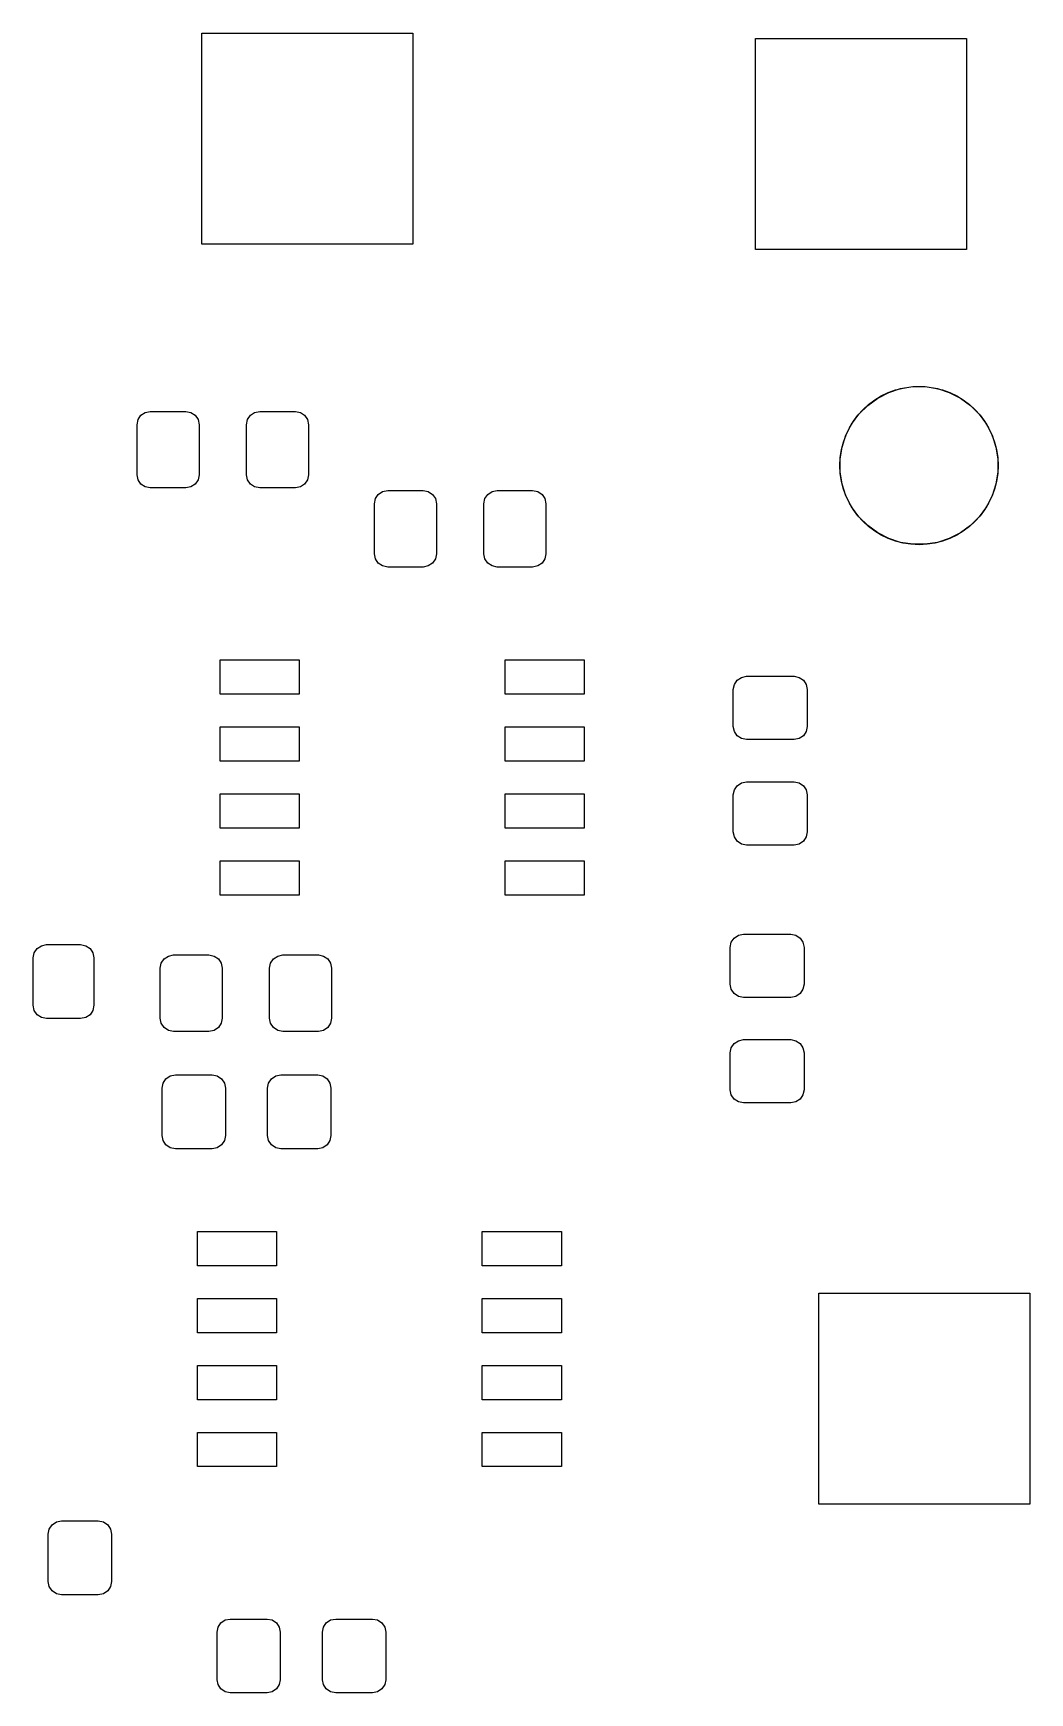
# Model space of a CAD drawing. Extents: x 2.21 to 8.82, y -5.68 to -2.98.
# Drawn here: x 8.075 to 8.819, y -4.275 to -3.035 of the extents above; entities that cross this region are included whole.
import ezdxf

# ---------------------------------------------------------------- set-up
doc = ezdxf.new("R2010")
doc.units = 0
doc.header["$MEASUREMENT"] = 0
doc.layers.add('BLACK', color=7, linetype='CONTINUOUS')

msp = doc.modelspace()

# ---------------------------------------------------------------- linework, layer by layer
at = {"layer": 'BLACK', "linetype": 'CONTINUOUS'}
for p, q in [((8.2008, -3.1929), (8.2008, -3.0354)), ((8.2008, -3.0354), (8.3583, -3.0354)), ((8.3583, -3.0354), (8.3583, -3.1929)), ((8.6142, -3.1969), (8.6142, -3.0394)), ((8.6142, -3.0394), (8.7717, -3.0394)), ((8.7717, -3.0394), (8.7717, -3.1969)), ((8.3583, -3.1929), (8.2008, -3.1929)), ((8.7717, -3.1969), (8.6142, -3.1969)), ((8.6979, -3.3134), (8.7054, -3.3079)), ((8.7054, -3.3079), (8.7136, -3.3037)), ((8.7136, -3.3037), (8.7224, -3.3008)), ((8.7224, -3.3008), (8.7316, -3.2994)), ((8.7316, -3.2994), (8.7409, -3.2994)), ((8.7409, -3.2994), (8.75, -3.3008)), ((8.75, -3.3008), (8.7588, -3.3037)), ((8.7588, -3.3037), (8.7671, -3.3079)), ((8.7671, -3.3079), (8.7746, -3.3134)), ((8.1533, -3.324), (8.1554, -3.3208)), ((8.1554, -3.3208), (8.1586, -3.3187)), ((8.1586, -3.3187), (8.1624, -3.3179)), ((8.1624, -3.3179), (8.189, -3.3179)), ((8.189, -3.3179), (8.1927, -3.3187)), ((8.1927, -3.3187), (8.1959, -3.3208)), ((8.1959, -3.3208), (8.1981, -3.324)), ((8.235, -3.324), (8.2371, -3.3208)), ((8.2371, -3.3208), (8.2403, -3.3187)), ((8.2403, -3.3187), (8.2441, -3.3179)), ((8.2441, -3.3179), (8.2707, -3.3179)), ((8.2707, -3.3179), (8.2744, -3.3187)), ((8.2744, -3.3187), (8.2776, -3.3208)), ((8.2776, -3.3208), (8.2798, -3.324)), ((8.6859, -3.3274), (8.6913, -3.3199)), ((8.6913, -3.3199), (8.6979, -3.3134)), ((8.7746, -3.3134), (8.7811, -3.3199)), ((8.7811, -3.3199), (8.7866, -3.3274)), ((8.1526, -3.3278), (8.1533, -3.324)), ((8.1526, -3.3652), (8.1526, -3.3278)), ((8.1981, -3.324), (8.1988, -3.3278)), ((8.1988, -3.3278), (8.1988, -3.3652)), ((8.2343, -3.3278), (8.235, -3.324)), ((8.2343, -3.3652), (8.2343, -3.3278)), ((8.2798, -3.324), (8.2805, -3.3278)), ((8.2805, -3.3278), (8.2805, -3.3652)), ((8.6817, -3.3357), (8.6859, -3.3274)), ((8.7866, -3.3274), (8.7908, -3.3357)), ((8.6773, -3.3536), (8.6788, -3.3445)), ((8.6788, -3.3445), (8.6817, -3.3357)), ((8.7908, -3.3357), (8.7936, -3.3445)), ((8.7936, -3.3445), (8.7951, -3.3536)), ((8.6773, -3.3629), (8.6773, -3.3536)), ((8.7951, -3.3536), (8.7951, -3.3629)), ((8.1533, -3.3689), (8.1526, -3.3652)), ((8.1554, -3.3721), (8.1533, -3.3689)), ((8.1981, -3.3689), (8.1959, -3.3721)), ((8.1988, -3.3652), (8.1981, -3.3689)), ((8.235, -3.3689), (8.2343, -3.3652)), ((8.2371, -3.3721), (8.235, -3.3689)), ((8.2798, -3.3689), (8.2776, -3.3721)), ((8.2805, -3.3652), (8.2798, -3.3689)), ((8.6788, -3.3721), (8.6773, -3.3629)), ((8.7951, -3.3629), (8.7936, -3.3721)), ((8.1586, -3.3743), (8.1554, -3.3721)), ((8.1624, -3.375), (8.1586, -3.3743)), ((8.189, -3.375), (8.1624, -3.375)), ((8.1927, -3.3743), (8.189, -3.375)), ((8.1959, -3.3721), (8.1927, -3.3743)), ((8.2403, -3.3743), (8.2371, -3.3721)), ((8.2441, -3.375), (8.2403, -3.3743)), ((8.2707, -3.375), (8.2441, -3.375)), ((8.2744, -3.3743), (8.2707, -3.375)), ((8.2776, -3.3721), (8.2744, -3.3743)), ((8.3297, -3.3868), (8.3305, -3.383)), ((8.3305, -3.383), (8.3326, -3.3799)), ((8.3326, -3.3799), (8.3358, -3.3777)), ((8.3358, -3.3777), (8.3396, -3.377)), ((8.3396, -3.377), (8.3661, -3.377)), ((8.3661, -3.377), (8.3699, -3.3777)), ((8.3699, -3.3777), (8.3731, -3.3799)), ((8.3731, -3.3799), (8.3752, -3.383)), ((8.3752, -3.383), (8.376, -3.3868)), ((8.4114, -3.3868), (8.4122, -3.383)), ((8.4122, -3.383), (8.4143, -3.3799)), ((8.4143, -3.3799), (8.4175, -3.3777)), ((8.4175, -3.3777), (8.4213, -3.377)), ((8.4213, -3.377), (8.4478, -3.377)), ((8.4478, -3.377), (8.4516, -3.3777)), ((8.4516, -3.3777), (8.4548, -3.3799)), ((8.4548, -3.3799), (8.4569, -3.383)), ((8.4569, -3.383), (8.4577, -3.3868)), ((8.6817, -3.3809), (8.6788, -3.3721)), ((8.6859, -3.3891), (8.6817, -3.3809)), ((8.7908, -3.3809), (8.7866, -3.3891)), ((8.7936, -3.3721), (8.7908, -3.3809)), ((8.3297, -3.4242), (8.3297, -3.3868)), ((8.376, -3.3868), (8.376, -3.4242)), ((8.4114, -3.4242), (8.4114, -3.3868)), ((8.4577, -3.3868), (8.4577, -3.4242)), ((8.6913, -3.3966), (8.6859, -3.3891)), ((8.7866, -3.3891), (8.7811, -3.3966)), ((8.6979, -3.4032), (8.6913, -3.3966)), ((8.7054, -3.4086), (8.6979, -3.4032)), ((8.7746, -3.4032), (8.7671, -3.4086)), ((8.7811, -3.3966), (8.7746, -3.4032)), ((8.7136, -3.4128), (8.7054, -3.4086)), ((8.7224, -3.4157), (8.7136, -3.4128)), ((8.7316, -3.4171), (8.7224, -3.4157)), ((8.7409, -3.4171), (8.7316, -3.4171)), ((8.75, -3.4157), (8.7409, -3.4171)), ((8.7588, -3.4128), (8.75, -3.4157)), ((8.7671, -3.4086), (8.7588, -3.4128)), ((8.3305, -3.428), (8.3297, -3.4242)), ((8.3326, -3.4312), (8.3305, -3.428)), ((8.3358, -3.4333), (8.3326, -3.4312)), ((8.3731, -3.4312), (8.3699, -3.4333)), ((8.3752, -3.428), (8.3731, -3.4312)), ((8.376, -3.4242), (8.3752, -3.428)), ((8.4122, -3.428), (8.4114, -3.4242)), ((8.4143, -3.4312), (8.4122, -3.428)), ((8.4175, -3.4333), (8.4143, -3.4312)), ((8.4548, -3.4312), (8.4516, -3.4333)), ((8.4569, -3.428), (8.4548, -3.4312)), ((8.4577, -3.4242), (8.4569, -3.428)), ((8.3396, -3.4341), (8.3358, -3.4333)), ((8.3661, -3.4341), (8.3396, -3.4341)), ((8.3699, -3.4333), (8.3661, -3.4341)), ((8.4213, -3.4341), (8.4175, -3.4333)), ((8.4478, -3.4341), (8.4213, -3.4341)), ((8.4516, -3.4333), (8.4478, -3.4341)), ((8.2146, -3.5291), (8.2146, -3.5035)), ((8.2146, -3.5035), (8.2736, -3.5035)), ((8.2736, -3.5035), (8.2736, -3.5291)), ((8.4272, -3.5291), (8.4272, -3.5035)), ((8.4272, -3.5035), (8.4862, -3.5035)), ((8.4862, -3.5035), (8.4862, -3.5291)), ((8.5984, -3.5218), (8.6005, -3.5186)), ((8.6005, -3.5186), (8.6037, -3.5165)), ((8.6037, -3.5165), (8.6075, -3.5157)), ((8.6075, -3.5157), (8.6429, -3.5157)), ((8.6429, -3.5157), (8.6467, -3.5165)), ((8.6467, -3.5165), (8.6499, -3.5186)), ((8.6499, -3.5186), (8.652, -3.5218)), ((8.2736, -3.5291), (8.2146, -3.5291)), ((8.4862, -3.5291), (8.4272, -3.5291)), ((8.5976, -3.5256), (8.5984, -3.5218)), ((8.5976, -3.5531), (8.5976, -3.5256)), ((8.652, -3.5218), (8.6528, -3.5256)), ((8.6528, -3.5256), (8.6528, -3.5531)), ((8.2146, -3.5791), (8.2146, -3.5535)), ((8.2146, -3.5535), (8.2736, -3.5535)), ((8.2736, -3.5535), (8.2736, -3.5791)), ((8.4272, -3.5791), (8.4272, -3.5535)), ((8.4272, -3.5535), (8.4862, -3.5535)), ((8.4862, -3.5535), (8.4862, -3.5791)), ((8.5984, -3.5569), (8.5976, -3.5531)), ((8.6005, -3.5601), (8.5984, -3.5569)), ((8.652, -3.5569), (8.6499, -3.5601)), ((8.6528, -3.5531), (8.652, -3.5569)), ((8.6037, -3.5622), (8.6005, -3.5601)), ((8.6075, -3.563), (8.6037, -3.5622)), ((8.6429, -3.563), (8.6075, -3.563)), ((8.6467, -3.5622), (8.6429, -3.563)), ((8.6499, -3.5601), (8.6467, -3.5622)), ((8.2736, -3.5791), (8.2146, -3.5791)), ((8.4862, -3.5791), (8.4272, -3.5791)), ((8.2146, -3.6291), (8.2146, -3.6035)), ((8.2146, -3.6035), (8.2736, -3.6035)), ((8.2736, -3.6035), (8.2736, -3.6291)), ((8.4272, -3.6291), (8.4272, -3.6035)), ((8.4272, -3.6035), (8.4862, -3.6035)), ((8.4862, -3.6035), (8.4862, -3.6291)), ((8.5976, -3.6043), (8.5984, -3.6006)), ((8.5976, -3.6319), (8.5976, -3.6043)), ((8.5984, -3.6006), (8.6005, -3.5974)), ((8.6005, -3.5974), (8.6037, -3.5952)), ((8.6037, -3.5952), (8.6075, -3.5945)), ((8.6075, -3.5945), (8.6429, -3.5945)), ((8.6429, -3.5945), (8.6467, -3.5952)), ((8.6467, -3.5952), (8.6499, -3.5974)), ((8.6499, -3.5974), (8.652, -3.6006)), ((8.652, -3.6006), (8.6528, -3.6043)), ((8.6528, -3.6043), (8.6528, -3.6319)), ((8.2736, -3.6291), (8.2146, -3.6291)), ((8.4862, -3.6291), (8.4272, -3.6291)), ((8.5984, -3.6357), (8.5976, -3.6319)), ((8.6005, -3.6388), (8.5984, -3.6357)), ((8.6037, -3.641), (8.6005, -3.6388)), ((8.6075, -3.6417), (8.6037, -3.641)), ((8.6429, -3.6417), (8.6075, -3.6417)), ((8.6467, -3.641), (8.6429, -3.6417)), ((8.6499, -3.6388), (8.6467, -3.641)), ((8.652, -3.6357), (8.6499, -3.6388)), ((8.6528, -3.6319), (8.652, -3.6357)), ((8.2146, -3.6791), (8.2146, -3.6535)), ((8.2146, -3.6535), (8.2736, -3.6535)), ((8.2736, -3.6535), (8.2736, -3.6791)), ((8.4272, -3.6791), (8.4272, -3.6535)), ((8.4272, -3.6535), (8.4862, -3.6535)), ((8.4862, -3.6535), (8.4862, -3.6791)), ((8.2736, -3.6791), (8.2146, -3.6791)), ((8.4862, -3.6791), (8.4272, -3.6791)), ((8.0779, -3.719), (8.0811, -3.7169)), ((8.0811, -3.7169), (8.0848, -3.7161)), ((8.0848, -3.7161), (8.1104, -3.7161)), ((8.1104, -3.7161), (8.1142, -3.7169)), ((8.1142, -3.7169), (8.1174, -3.719)), ((8.5953, -3.7181), (8.596, -3.7143)), ((8.5953, -3.7457), (8.5953, -3.7181)), ((8.596, -3.7143), (8.5982, -3.7112)), ((8.5982, -3.7112), (8.6014, -3.709)), ((8.6014, -3.709), (8.6051, -3.7083)), ((8.6051, -3.7083), (8.6406, -3.7083)), ((8.6406, -3.7083), (8.6443, -3.709)), ((8.6443, -3.709), (8.6475, -3.7112)), ((8.6475, -3.7112), (8.6496, -3.7143)), ((8.6496, -3.7143), (8.6504, -3.7181)), ((8.6504, -3.7181), (8.6504, -3.7457)), ((8.075, -3.726), (8.0757, -3.7222)), ((8.075, -3.7614), (8.075, -3.726)), ((8.0757, -3.7222), (8.0779, -3.719)), ((8.1174, -3.719), (8.1195, -3.7222)), ((8.1195, -3.7222), (8.1203, -3.726)), ((8.1203, -3.726), (8.1203, -3.7614)), ((8.1698, -3.7337), (8.1705, -3.7299)), ((8.1705, -3.7299), (8.1727, -3.7267)), ((8.1727, -3.7267), (8.1759, -3.7246)), ((8.1759, -3.7246), (8.1796, -3.7238)), ((8.1796, -3.7238), (8.2062, -3.7238)), ((8.2062, -3.7238), (8.21, -3.7246)), ((8.21, -3.7246), (8.2132, -3.7267)), ((8.2132, -3.7267), (8.2153, -3.7299)), ((8.2153, -3.7299), (8.216, -3.7337)), ((8.2515, -3.7337), (8.2522, -3.7299)), ((8.2522, -3.7299), (8.2544, -3.7267)), ((8.2544, -3.7267), (8.2576, -3.7246)), ((8.2576, -3.7246), (8.2613, -3.7238)), ((8.2613, -3.7238), (8.2879, -3.7238)), ((8.2879, -3.7238), (8.2917, -3.7246)), ((8.2917, -3.7246), (8.2949, -3.7267)), ((8.2949, -3.7267), (8.297, -3.7299)), ((8.297, -3.7299), (8.2977, -3.7337)), ((8.1698, -3.7711), (8.1698, -3.7337)), ((8.216, -3.7337), (8.216, -3.7711)), ((8.2515, -3.7711), (8.2515, -3.7337)), ((8.2977, -3.7337), (8.2977, -3.7711)), ((8.596, -3.7494), (8.5953, -3.7457)), ((8.5982, -3.7526), (8.596, -3.7494)), ((8.6014, -3.7548), (8.5982, -3.7526)), ((8.6051, -3.7555), (8.6014, -3.7548)), ((8.6443, -3.7548), (8.6406, -3.7555)), ((8.6475, -3.7526), (8.6443, -3.7548)), ((8.6496, -3.7494), (8.6475, -3.7526)), ((8.6504, -3.7457), (8.6496, -3.7494)), ((8.0757, -3.7652), (8.075, -3.7614)), ((8.0779, -3.7684), (8.0757, -3.7652)), ((8.1195, -3.7652), (8.1174, -3.7684)), ((8.1203, -3.7614), (8.1195, -3.7652)), ((8.6406, -3.7555), (8.6051, -3.7555)), ((8.0811, -3.7705), (8.0779, -3.7684)), ((8.0848, -3.7713), (8.0811, -3.7705)), ((8.1104, -3.7713), (8.0848, -3.7713)), ((8.1142, -3.7705), (8.1104, -3.7713)), ((8.1174, -3.7684), (8.1142, -3.7705)), ((8.1705, -3.7748), (8.1698, -3.7711)), ((8.1727, -3.778), (8.1705, -3.7748)), ((8.1759, -3.7802), (8.1727, -3.778)), ((8.2132, -3.778), (8.21, -3.7802)), ((8.2153, -3.7748), (8.2132, -3.778)), ((8.216, -3.7711), (8.2153, -3.7748)), ((8.2522, -3.7748), (8.2515, -3.7711)), ((8.2544, -3.778), (8.2522, -3.7748)), ((8.2576, -3.7802), (8.2544, -3.778)), ((8.2949, -3.778), (8.2917, -3.7802)), ((8.297, -3.7748), (8.2949, -3.778)), ((8.2977, -3.7711), (8.297, -3.7748)), ((8.1796, -3.7809), (8.1759, -3.7802)), ((8.2062, -3.7809), (8.1796, -3.7809)), ((8.21, -3.7802), (8.2062, -3.7809)), ((8.2613, -3.7809), (8.2576, -3.7802)), ((8.2879, -3.7809), (8.2613, -3.7809)), ((8.2917, -3.7802), (8.2879, -3.7809)), ((8.596, -3.7931), (8.5982, -3.7899)), ((8.5982, -3.7899), (8.6014, -3.7878)), ((8.6014, -3.7878), (8.6051, -3.787)), ((8.6051, -3.787), (8.6406, -3.787)), ((8.6406, -3.787), (8.6443, -3.7878)), ((8.6443, -3.7878), (8.6475, -3.7899)), ((8.6475, -3.7899), (8.6496, -3.7931)), ((8.5953, -3.7969), (8.596, -3.7931)), ((8.5953, -3.8244), (8.5953, -3.7969)), ((8.6496, -3.7931), (8.6504, -3.7969)), ((8.6504, -3.7969), (8.6504, -3.8244)), ((8.172, -3.8195), (8.1741, -3.8163)), ((8.1741, -3.8163), (8.1773, -3.8141)), ((8.1773, -3.8141), (8.1811, -3.8134)), ((8.1811, -3.8134), (8.2087, -3.8134)), ((8.2087, -3.8134), (8.2124, -3.8141)), ((8.2124, -3.8141), (8.2156, -3.8163)), ((8.2156, -3.8163), (8.2178, -3.8195)), ((8.2507, -3.8195), (8.2529, -3.8163)), ((8.2529, -3.8163), (8.2561, -3.8141)), ((8.2561, -3.8141), (8.2598, -3.8134)), ((8.2598, -3.8134), (8.2874, -3.8134)), ((8.2874, -3.8134), (8.2912, -3.8141)), ((8.2912, -3.8141), (8.2944, -3.8163)), ((8.2944, -3.8163), (8.2965, -3.8195)), ((8.1713, -3.8232), (8.172, -3.8195)), ((8.1713, -3.8587), (8.1713, -3.8232)), ((8.2178, -3.8195), (8.2185, -3.8232)), ((8.2185, -3.8232), (8.2185, -3.8587)), ((8.25, -3.8232), (8.2507, -3.8195)), ((8.25, -3.8587), (8.25, -3.8232)), ((8.2965, -3.8195), (8.2972, -3.8232)), ((8.2972, -3.8232), (8.2972, -3.8587)), ((8.596, -3.8282), (8.5953, -3.8244)), ((8.5982, -3.8314), (8.596, -3.8282)), ((8.6496, -3.8282), (8.6475, -3.8314)), ((8.6504, -3.8244), (8.6496, -3.8282)), ((8.6014, -3.8335), (8.5982, -3.8314)), ((8.6051, -3.8343), (8.6014, -3.8335)), ((8.6406, -3.8343), (8.6051, -3.8343)), ((8.6443, -3.8335), (8.6406, -3.8343)), ((8.6475, -3.8314), (8.6443, -3.8335)), ((8.172, -3.8624), (8.1713, -3.8587)), ((8.1741, -3.8656), (8.172, -3.8624)), ((8.1773, -3.8678), (8.1741, -3.8656)), ((8.2156, -3.8656), (8.2124, -3.8678)), ((8.2178, -3.8624), (8.2156, -3.8656)), ((8.2185, -3.8587), (8.2178, -3.8624)), ((8.2507, -3.8624), (8.25, -3.8587)), ((8.2529, -3.8656), (8.2507, -3.8624)), ((8.2561, -3.8678), (8.2529, -3.8656)), ((8.2944, -3.8656), (8.2912, -3.8678)), ((8.2965, -3.8624), (8.2944, -3.8656)), ((8.2972, -3.8587), (8.2965, -3.8624)), ((8.1811, -3.8685), (8.1773, -3.8678)), ((8.2087, -3.8685), (8.1811, -3.8685)), ((8.2124, -3.8678), (8.2087, -3.8685)), ((8.2598, -3.8685), (8.2561, -3.8678)), ((8.2874, -3.8685), (8.2598, -3.8685)), ((8.2912, -3.8678), (8.2874, -3.8685)), ((8.1976, -3.9559), (8.1976, -3.9303)), ((8.1976, -3.9303), (8.2567, -3.9303)), ((8.2567, -3.9303), (8.2567, -3.9559)), ((8.4102, -3.9559), (8.4102, -3.9303)), ((8.4102, -3.9303), (8.4693, -3.9303)), ((8.4693, -3.9303), (8.4693, -3.9559)), ((8.2567, -3.9559), (8.1976, -3.9559)), ((8.4693, -3.9559), (8.4102, -3.9559)), ((8.6614, -4.1339), (8.6614, -3.9764)), ((8.6614, -3.9764), (8.8189, -3.9764)), ((8.8189, -3.9764), (8.8189, -4.1339)), ((8.1976, -4.0059), (8.1976, -3.9803)), ((8.1976, -3.9803), (8.2567, -3.9803)), ((8.2567, -3.9803), (8.2567, -4.0059)), ((8.4102, -4.0059), (8.4102, -3.9803)), ((8.4102, -3.9803), (8.4693, -3.9803)), ((8.4693, -3.9803), (8.4693, -4.0059)), ((8.2567, -4.0059), (8.1976, -4.0059)), ((8.4693, -4.0059), (8.4102, -4.0059)), ((8.1976, -4.0559), (8.1976, -4.0303)), ((8.1976, -4.0303), (8.2567, -4.0303)), ((8.2567, -4.0303), (8.2567, -4.0559)), ((8.4102, -4.0559), (8.4102, -4.0303)), ((8.4102, -4.0303), (8.4693, -4.0303)), ((8.4693, -4.0303), (8.4693, -4.0559)), ((8.2567, -4.0559), (8.1976, -4.0559)), ((8.4693, -4.0559), (8.4102, -4.0559)), ((8.1976, -4.1059), (8.1976, -4.0803)), ((8.1976, -4.0803), (8.2567, -4.0803)), ((8.2567, -4.0803), (8.2567, -4.1059)), ((8.4102, -4.1059), (8.4102, -4.0803)), ((8.4102, -4.0803), (8.4693, -4.0803)), ((8.4693, -4.0803), (8.4693, -4.1059)), ((8.2567, -4.1059), (8.1976, -4.1059)), ((8.4693, -4.1059), (8.4102, -4.1059)), ((8.8189, -4.1339), (8.6614, -4.1339)), ((8.087, -4.1525), (8.0891, -4.1493)), ((8.0891, -4.1493), (8.0923, -4.1472)), ((8.0923, -4.1472), (8.0961, -4.1465)), ((8.0961, -4.1465), (8.1236, -4.1465)), ((8.1236, -4.1465), (8.1274, -4.1472)), ((8.1274, -4.1472), (8.1306, -4.1493)), ((8.1306, -4.1493), (8.1327, -4.1525)), ((8.0862, -4.1563), (8.087, -4.1525)), ((8.0862, -4.1917), (8.0862, -4.1563)), ((8.1327, -4.1525), (8.1335, -4.1563)), ((8.1335, -4.1563), (8.1335, -4.1917)), ((8.087, -4.1955), (8.0862, -4.1917)), ((8.0891, -4.1987), (8.087, -4.1955)), ((8.0923, -4.2008), (8.0891, -4.1987)), ((8.0961, -4.2016), (8.0923, -4.2008)), ((8.1274, -4.2008), (8.1236, -4.2016)), ((8.1306, -4.1987), (8.1274, -4.2008)), ((8.1327, -4.1955), (8.1306, -4.1987)), ((8.1335, -4.1917), (8.1327, -4.1955)), ((8.1236, -4.2016), (8.0961, -4.2016)), ((8.2122, -4.2295), (8.213, -4.2258)), ((8.213, -4.2258), (8.2151, -4.2226)), ((8.2151, -4.2226), (8.2183, -4.2204)), ((8.2183, -4.2204), (8.222, -4.2197)), ((8.222, -4.2197), (8.2496, -4.2197)), ((8.2496, -4.2197), (8.2534, -4.2204)), ((8.2534, -4.2204), (8.2566, -4.2226)), ((8.2566, -4.2226), (8.2587, -4.2258)), ((8.2587, -4.2258), (8.2594, -4.2295)), ((8.2909, -4.2295), (8.2917, -4.2258)), ((8.2917, -4.2258), (8.2938, -4.2226)), ((8.2938, -4.2226), (8.297, -4.2204)), ((8.297, -4.2204), (8.3008, -4.2197)), ((8.3008, -4.2197), (8.3283, -4.2197)), ((8.3283, -4.2197), (8.3321, -4.2204)), ((8.3321, -4.2204), (8.3353, -4.2226)), ((8.3353, -4.2226), (8.3374, -4.2258)), ((8.3374, -4.2258), (8.3382, -4.2295)), ((8.2122, -4.265), (8.2122, -4.2295)), ((8.2594, -4.2295), (8.2594, -4.265)), ((8.2909, -4.265), (8.2909, -4.2295)), ((8.3382, -4.2295), (8.3382, -4.265)), ((8.213, -4.2687), (8.2122, -4.265)), ((8.2151, -4.2719), (8.213, -4.2687)), ((8.2183, -4.2741), (8.2151, -4.2719)), ((8.222, -4.2748), (8.2183, -4.2741)), ((8.2496, -4.2748), (8.222, -4.2748)), ((8.2534, -4.2741), (8.2496, -4.2748)), ((8.2566, -4.2719), (8.2534, -4.2741)), ((8.2587, -4.2687), (8.2566, -4.2719)), ((8.2594, -4.265), (8.2587, -4.2687)), ((8.2917, -4.2687), (8.2909, -4.265)), ((8.2938, -4.2719), (8.2917, -4.2687)), ((8.297, -4.2741), (8.2938, -4.2719)), ((8.3008, -4.2748), (8.297, -4.2741)), ((8.3283, -4.2748), (8.3008, -4.2748)), ((8.3321, -4.2741), (8.3283, -4.2748)), ((8.3353, -4.2719), (8.3321, -4.2741)), ((8.3374, -4.2687), (8.3353, -4.2719)), ((8.3382, -4.265), (8.3374, -4.2687))]:
    msp.add_line(p, q, dxfattribs=at)
at = {"layer": 'BLACK'}
msp.add_circle((8.7362, -3.3583), 0.0591, dxfattribs=at)
at = {"layer": 'WHITE'}
msp.add_circle((8.7362, -3.3583), 0.0591, dxfattribs=at)

doc.saveas('drawing.dxf')
